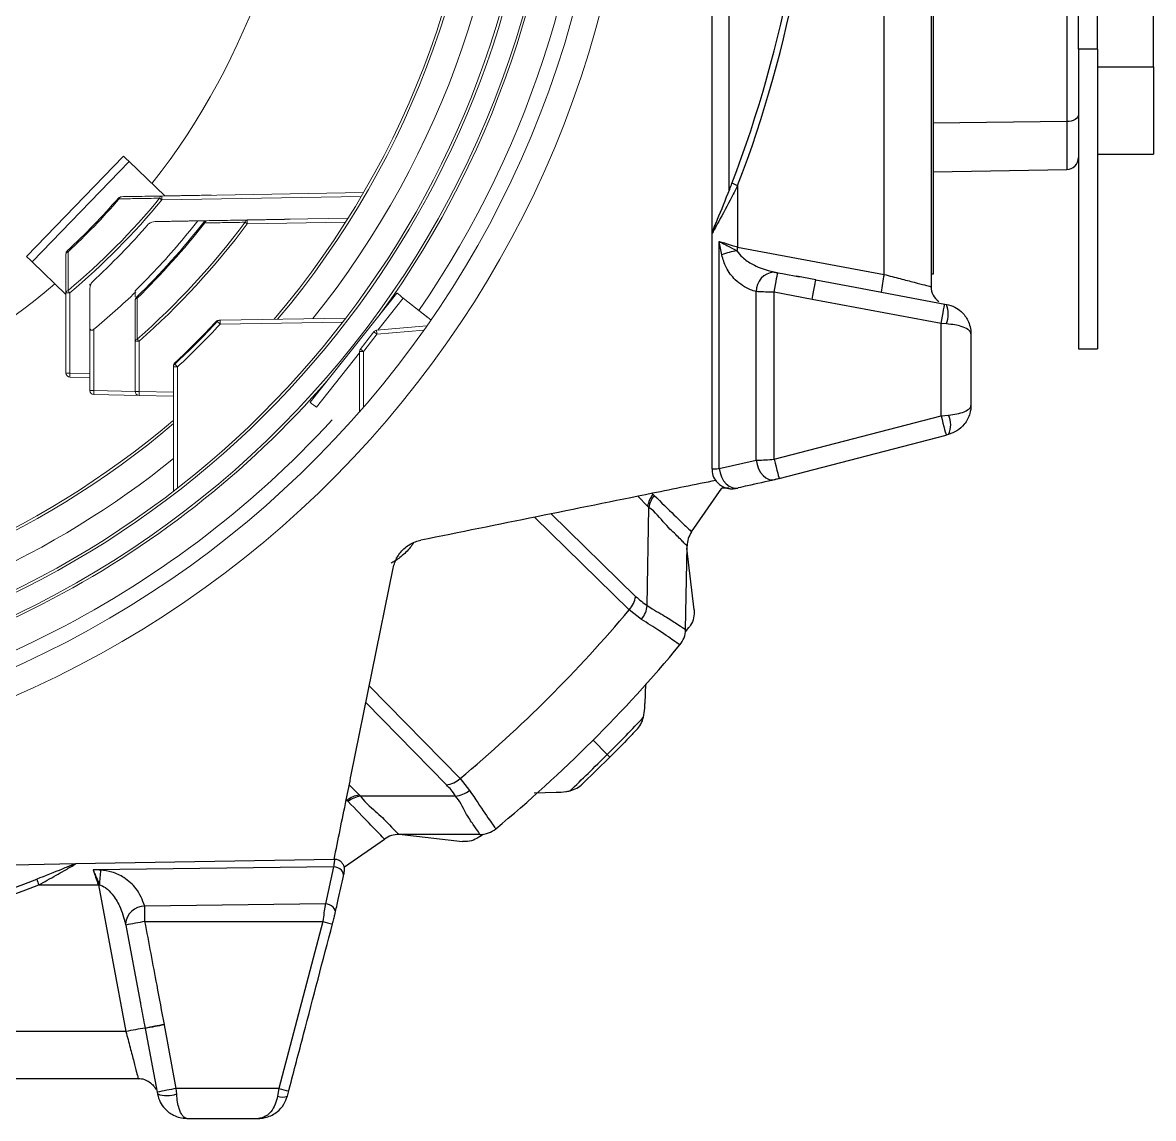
# Model space of a CAD drawing. Extents: x 8 to 113, y 1 to 87.
# Drawn here: x 50.059 to 52.896, y 33.388 to 36.136 of the extents above; entities that cross this region are included whole.
import ezdxf

# ---------------------------------------------------------------- set-up
doc = ezdxf.new("R2010")
doc.units = 0
doc.header["$MEASUREMENT"] = 0
doc.layers.add('OBJECT', color=7, linetype='CONTINUOUS')

msp = doc.modelspace()

# ---------------------------------------------------------------- linework, layer by layer
at = {"layer": 'OBJECT'}
for p, q in [((52.3381, 38.1624), (52.3385, 35.4739)), ((52.2206, 35.5046), (52.2202, 38.1317)), ((52.3431, 38.1307), (52.3435, 35.5057)), ((51.7881, 38.0295), (51.7885, 35.6067)), ((51.8312, 37.9222), (51.8315, 35.7141)), ((52.6788, 36.2373), (52.6788, 35.8879)), ((52.7083, 36.0699), (52.7083, 36.2294)), ((52.7563, 36.0699), (52.7563, 36.2165)), ((52.8963, 36.0256), (52.8963, 36.1932)), ((52.7083, 36.0699), (52.7083, 35.3182)), ((52.7563, 36.0699), (52.7083, 36.0699)), ((52.7563, 36.0699), (52.7563, 35.3182)), ((52.7563, 36.0256), (52.8963, 36.0256)), ((52.8963, 36.0256), (52.8963, 35.8062)), ((52.6788, 35.8879), (52.3435, 35.8844)), ((52.6788, 35.8879), (52.6788, 35.7677)), ((52.7563, 35.8062), (52.8963, 35.8062)), ((52.3435, 35.7619), (52.6788, 35.7677)), ((51.8531, 35.7275), (51.8531, 35.5734)), ((51.7885, 35.6067), (51.7886, 35.0172)), ((51.7958, 35.6266), (51.7936, 35.6217)), ((51.8072, 35.0178), (51.8071, 35.5875)), ((51.8531, 35.5734), (52.2206, 35.5046)), ((51.9538, 35.5089), (51.9657, 35.5067)), ((51.9657, 35.5067), (52.008, 35.4988)), ((52.0496, 35.491), (52.0008, 35.5001)), ((52.3435, 35.5057), (52.3385, 35.5057)), ((51.8997, 35.0386), (51.8996, 35.4617)), ((51.9446, 35.041), (51.9445, 35.4598)), ((52.0404, 35.4418), (51.9445, 35.4598)), ((52.3635, 35.3814), (52.0404, 35.4418)), ((52.3727, 35.4305), (52.3773, 35.4296)), ((52.3636, 35.1503), (52.3635, 35.3814)), ((52.3773, 35.3805), (52.3635, 35.3814)), ((52.4385, 35.3559), (52.4386, 35.1762)), ((52.7083, 35.3182), (52.7563, 35.3182)), ((51.9446, 35.041), (52.3636, 35.1503)), ((52.3636, 35.1503), (52.3825, 35.1519)), ((51.9572, 34.9926), (52.3762, 35.1019)), ((52.3825, 35.1036), (52.3762, 35.1019)), ((51.8072, 35.0178), (51.8997, 35.0386)), ((51.6385, 34.9555), (51.6407, 34.9533)), ((51.7378, 34.8588), (51.8132, 34.9682)), ((51.8311, 34.9682), (51.8132, 34.9682)), ((51.6274, 34.9233), (51.6026, 34.9482)), ((51.6407, 34.9533), (51.6434, 34.9506)), ((51.3849, 34.9041), (51.5973, 34.6971)), ((51.6263, 34.6741), (51.6303, 34.9205)), ((51.5813, 34.6637), (51.3433, 34.8957)), ((51.7225, 34.6139), (51.7262, 34.8237)), ((51.7439, 34.6633), (51.7261, 34.8185)), ((50.8838, 34.2496), (50.9885, 34.7679)), ((51.612, 34.6394), (51.5813, 34.6637)), ((51.7222, 34.608), (51.7309, 34.6188)), ((50.9289, 34.4729), (51.1567, 34.2401)), ((51.6219, 34.4776), (51.6207, 34.4281)), ((51.1224, 34.2241), (50.9204, 34.431)), ((51.4903, 34.3363), (51.5259, 34.3007)), ((51.5327, 34.2939), (51.4636, 34.2266)), ((50.8786, 34.2241), (50.9038, 34.199)), ((51.1567, 34.2401), (51.1806, 34.2105)), ((51.1449, 34.196), (50.9067, 34.196)), ((51.3423, 34.2044), (51.3982, 34.2057)), ((50.8756, 34.1827), (50.8728, 34.1855)), ((50.8667, 34.019), (50.9673, 34.0884)), ((51.2069, 34.1001), (51.0034, 34.1)), ((51.0117, 34.1), (51.1632, 34.0827)), ((51.2078, 34.0956), (51.2137, 34.1004)), ((50.1921, 34.026), (49.0287, 34.0055)), ((50.1827, 34.0232), (50.1726, 34.0189)), ((50.8411, 34.0374), (50.1921, 34.026)), ((50.8394, 34.0189), (50.236, 34.0114)), ((50.8394, 34.0189), (50.8187, 33.9262)), ((50.0997, 33.9735), (50.2493, 33.9734)), ((50.252, 33.9739), (50.2493, 33.9734)), ((50.2493, 33.9734), (50.3182, 33.6058)), ((50.8187, 33.9262), (50.3655, 33.9205)), ((50.3662, 33.8819), (50.8121, 33.8819)), ((50.8121, 33.8819), (50.7022, 33.4629)), ((50.318, 33.8726), (50.3542, 33.6798)), ((50.8367, 33.8756), (50.8367, 33.8756)), ((50.3648, 33.6229), (50.3664, 33.6141)), ((50.4149, 33.6226), (50.4148, 33.6233)), ((50.4448, 33.4629), (50.4149, 33.6226)), ((50.3182, 33.6058), (49.0288, 33.6056)), ((50.3665, 33.6141), (50.3667, 33.6131)), ((49.0288, 33.4877), (50.3489, 33.4879)), ((50.3965, 33.4537), (50.3974, 33.4491)), ((50.4457, 33.4491), (50.4448, 33.4629)), ((50.7022, 33.4629), (50.4448, 33.4629)), ((50.7022, 33.4629), (50.6989, 33.4439)), ((50.7235, 33.4439), (50.7268, 33.4566)), ((50.7268, 33.4566), (50.7281, 33.4615)), ((50.4711, 33.3879), (50.6508, 33.3879))]:
    msp.add_line(p, q, dxfattribs=at)
at = {"layer": 'OBJECT', "linetype": 'Continuous', "lineweight": 15}
for p, q in [((50.0689, 35.5498), (50.3121, 35.8015)), ((50.3264, 35.7876), (50.0833, 35.5359)), ((50.4156, 35.7016), (50.3264, 35.7876)), ((50.4082, 35.7014), (50.9146, 35.7103)), ((50.9087, 35.7002), (50.4082, 35.6914)), ((50.4763, 35.7026), (50.5127, 35.7032)), ((50.4932, 35.639), (50.4979, 35.6391)), ((50.623, 35.6413), (50.8756, 35.6457)), ((50.8693, 35.6356), (50.623, 35.6313)), ((50.1711, 35.5636), (50.1731, 35.5614)), ((50.1679, 35.4542), (50.0833, 35.5359)), ((50.1679, 35.2574), (50.1679, 35.4588)), ((50.1679, 35.4588), (50.1777, 35.4588)), ((50.1777, 35.4588), (50.1777, 35.2574)), ((50.3467, 35.4453), (50.3446, 35.4474)), ((50.7805, 35.184), (50.9984, 35.458)), ((51.0141, 35.4455), (50.95, 35.3649)), ((51.0834, 35.3904), (51.0141, 35.4455)), ((51.0767, 35.3957), (51.0141, 35.4455)), ((50.1679, 35.3679), (50.1679, 35.3846)), ((50.5519, 35.3898), (50.5546, 35.3898)), ((50.5547, 35.3898), (50.8704, 35.3953)), ((50.8627, 35.3853), (50.5548, 35.3799)), ((50.1679, 35.3679), (50.1679, 35.3479)), ((50.2279, 35.2132), (50.2279, 35.3719)), ((50.2377, 35.3672), (50.2377, 35.2132)), ((50.9473, 35.3647), (51.0732, 35.3757)), ((51.0659, 35.3651), (50.948, 35.3548)), ((50.3416, 35.2112), (50.3416, 35.3371)), ((50.3514, 35.3371), (50.3416, 35.3371)), ((50.3514, 35.3371), (50.3514, 35.2112)), ((50.9046, 35.3079), (50.7962, 35.1716)), ((50.9046, 35.1606), (50.9046, 35.3112)), ((50.9144, 35.3113), (50.9067, 35.3174)), ((50.9144, 35.3113), (50.9144, 35.1718)), ((50.4379, 35.2728), (50.4379, 35.2754)), ((50.4379, 34.9611), (50.4379, 35.2727)), ((50.4478, 35.2728), (50.4478, 34.9687)), ((50.1777, 35.2574), (50.1679, 35.2574)), ((50.1777, 35.2574), (50.2279, 35.2565)), ((50.2279, 35.2465), (50.1777, 35.2474)), ((50.2377, 35.2132), (50.2279, 35.2132)), ((50.2377, 35.2132), (50.3416, 35.2114)), ((50.3416, 35.2112), (50.3514, 35.2112)), ((50.3514, 35.2112), (50.4379, 35.2097)), ((50.3514, 35.2012), (50.2377, 35.2032)), ((50.4379, 35.1997), (50.3514, 35.2012))]:
    msp.add_line(p, q, dxfattribs=at)
at = {"layer": 'OBJECT', "flags": 128}
for points in [[(52.7083, 35.9059), (52.7078, 35.9024), (52.7061, 35.8991), (52.7034, 35.896), (52.6997, 35.8933), (52.6953, 35.8911), (52.6902, 35.8894), (52.6846, 35.8883), (52.6788, 35.8879)], [(51.9445, 35.4598), (51.9463, 35.4693), (51.9481, 35.4785), (51.9496, 35.487), (51.951, 35.4944), (51.9522, 35.5005), (51.953, 35.5051), (51.9536, 35.5079), (51.9538, 35.5089)], [(52.0404, 35.4418), (52.0422, 35.4515), (52.0439, 35.4608), (52.0455, 35.4693), (52.0469, 35.4768), (52.0481, 35.4829), (52.0489, 35.4874), (52.0494, 35.4901), (52.0496, 35.491)], [(52.0496, 35.491), (52.1479, 35.4726), (52.3727, 35.4305)], [(52.3635, 35.3814), (52.3653, 35.3909), (52.3671, 35.4002), (52.3687, 35.4087), (52.37, 35.4161), (52.3712, 35.4222), (52.372, 35.4268), (52.3726, 35.4296), (52.3727, 35.4305)], [(52.3636, 35.1503), (52.366, 35.1408), (52.3684, 35.1317), (52.3706, 35.1233), (52.3725, 35.116), (52.3741, 35.11), (52.3753, 35.1055), (52.376, 35.1028), (52.3762, 35.1019)], [(51.9446, 35.041), (51.9471, 35.0313), (51.9495, 35.0221), (51.9517, 35.0136), (51.9537, 35.0062), (51.9552, 35.0002), (51.9564, 34.9959), (51.957, 34.9933), (51.9572, 34.9926)], [(51.8072, 35.0178), (51.8092, 35.007), (51.8129, 34.9967), (51.818, 34.9874), (51.8244, 34.9796), (51.8316, 34.9736), (51.8393, 34.9699), (51.8472, 34.9684), (51.8549, 34.9694)], [(51.8997, 35.0386), (51.9018, 35.0277), (51.9055, 35.0174), (51.9107, 35.0082), (51.9171, 35.0004), (51.9243, 34.9944), (51.9321, 34.9907), (51.94, 34.9892), (51.9477, 34.9902)], [(50.8641, 33.9951), (50.8646, 33.999), (50.8638, 34.0029), (50.8619, 34.0068), (50.8589, 34.0105), (50.8549, 34.0136), (50.8502, 34.0162), (50.8449, 34.018), (50.8394, 34.0189)], [(50.8433, 33.9022), (50.8438, 33.906), (50.843, 33.91), (50.8411, 33.9139), (50.8381, 33.9176), (50.8341, 33.9208), (50.8294, 33.9233), (50.8242, 33.9252), (50.8187, 33.9262)], [(50.3666, 33.6134), (50.385, 33.5151), (50.3965, 33.4537)]]:
    msp.add_lwpolyline(points, dxfattribs=at)
at = {"layer": 'OBJECT', "linetype": 'Continuous', "lineweight": 15, "flags": 128}
for points in [[(50.3121, 35.8015), (50.3123, 35.8013), (50.3132, 35.8005), (50.3145, 35.7992), (50.3163, 35.7975), (50.3185, 35.7954), (50.3209, 35.793), (50.3236, 35.7904), (50.3264, 35.7876)], [(50.2995, 35.6962), (50.2996, 35.6961), (50.3004, 35.6954), (50.3017, 35.6943)], [(50.5327, 35.7036), (50.5323, 35.7036), (50.5312, 35.7036), (50.5293, 35.7035), (50.5268, 35.7035), (50.5238, 35.7034), (50.5203, 35.7034), (50.5166, 35.7033), (50.5127, 35.7032)], [(50.5137, 35.6357), (50.5138, 35.6355), (50.5146, 35.6349), (50.516, 35.6339)], [(50.0833, 35.5359), (50.0805, 35.5386), (50.0778, 35.5412), (50.0753, 35.5436), (50.0731, 35.5457), (50.0714, 35.5474), (50.07, 35.5487), (50.0692, 35.5495), (50.0689, 35.5498)], [(50.9984, 35.458), (50.9987, 35.4577), (50.9996, 35.457), (51.0011, 35.4559), (51.003, 35.4543), (51.0054, 35.4524), (51.0081, 35.4503), (51.011, 35.4479), (51.0141, 35.4455)], [(50.5519, 35.3894), (50.5519, 35.3896), (50.5519, 35.3898)], [(50.4379, 35.2754), (50.4381, 35.2755), (50.4383, 35.2755)], [(50.7962, 35.1716), (50.7931, 35.174), (50.7902, 35.1764), (50.7875, 35.1785), (50.7851, 35.1804), (50.7832, 35.1819), (50.7817, 35.1831), (50.7808, 35.1838), (50.7805, 35.184)]]:
    msp.add_lwpolyline(points, dxfattribs=at)
at = {"layer": 'OBJECT', "linetype": 'Continuous', "lineweight": 15}
for centre, radius, start, end in [((49.0079, 36.8177), 2.5846, 270.4447, 90), ((49.0095, 36.819), 2.5186, 270.4369, 90.0363), ((49.0079, 36.8177), 2.4, 275.5505, 84.4497), ((49.0079, 36.8177), 2.3435, 287.4679, 72.5238), ((49.0079, 36.8177), 2.3501, 287.447, 72.553), ((49.0079, 36.8177), 2.205, 319.7258, 40.3078), ((49.0079, 36.8177), 2.2116, 319.8728, 40.1272), ((49.0079, 36.8177), 2.2792, 321.3415, 38.6585), ((49.0079, 36.8177), 2.4066, 324.0283, 35.9717), ((49.0079, 36.8177), 2.481, 325.5448, 34.4552), ((49.0079, 36.8177), 1.752, 321.7327, 38.2673), ((49.0079, 36.8177), 1.7105, 312.8462, 319.0325), ((49.0079, 36.8177), 1.7134, 312.8462, 319.0325), ((49.039, 36.8179), 1.7661, 309.9595, 320.5567), ((50.307, 35.6897), 0.01, 91, 139.0325), ((50.3081, 35.6933), 0.00645, 100.8205, 171.3345), ((50.4094, 35.6949), 0.00663, 100.639, 171.7946), ((50.8405, 36.2174), 0.6808, 230.0008, 230.5845), ((50.5517, 35.6964), 0.1436, 178.0048, 181.9952), ((49.0388, 36.8179), 1.7732, 309.9627, 320.5591), ((49.0079, 36.8177), 1.9143, 314.2895, 321.8685), ((49.0425, 36.818), 1.9695, 311.4738, 323.0993), ((49.0079, 36.8177), 1.9006, 316.5913, 321.6748), ((50.5215, 35.6295), 0.01, 91, 141.8685), ((50.5226, 35.6329), 0.00668, 100.5984, 171.9481), ((50.6242, 35.6346), 0.00683, 100.4893, 172.4231), ((51.0362, 36.1824), 0.6888, 232.5608, 233.1373), ((50.7661, 35.6363), 0.1432, 177.9998, 182.0002), ((49.0079, 36.8177), 1.81, 312.6152, 319.0514), ((49.0079, 36.8177), 1.9172, 314.2895, 321.8685), ((49.0425, 36.8178), 1.9763, 311.4758, 323.102), ((50.1779, 35.5562), 0.01, 132.8462, 180), ((50.1742, 35.5551), 0.00637, 99.8256, 170.1023), ((49.0079, 36.8177), 1.752, 274.0914, 310.2673), ((50.1744, 35.4577), 0.00655, 99.4064, 170.2988), ((50.6082, 35.8199), 0.5619, 219.285, 219.9946), ((50.3516, 35.4402), 0.01, 134.2895, 180), ((50.3477, 35.4391), 0.00625, 100.0415, 169.9502), ((49.0077, 36.8179), 2.1023, 312.9862, 317.0936), ((49.0078, 36.8178), 2.1001, 313.0367, 317.0415), ((49.0076, 36.818), 2.1123, 312.9861, 317.0936), ((50.5521, 35.3798), 0.01, 91, 137.0416), ((49.8919, 34.6816), 0.9608, 47.0799, 47.1992), ((50.5549, 35.3798), 0.01, 91, 137.0939), ((47.8985, 32.5259), 3.8989, 47.0558, 47.2002), ((50.757, 35.3859), 0.2023, 178.8969, 181.6937), ((49.0079, 36.8177), 2.42, 321.6873, 322.9838), ((49.0078, 36.8178), 2.43, 321.6873, 322.9838), ((50.9482, 35.3547), 0.01, 95, 142.9838), ((48.2419, 31.7705), 4.4912, 52.9479, 53.0732), ((51.1414, 35.3742), 0.1944, 182.81, 185.7229), ((50.3479, 35.336), 0.00643, 99.7062, 170.1623), ((50.7812, 35.7175), 0.574, 220.8147, 221.509), ((50.9146, 35.3112), 0.01, 141.6873, 180), ((50.912, 35.0846), 0.2267, 89.3837, 91.8772), ((50.4479, 35.2754), 0.01, 133.0365, 180), ((50.4479, 35.2727), 0.01, 132.9859, 180), ((50.4453, 35.0732), 0.1997, 89.2973, 92.132), ((51.1499, 35.9407), 0.9672, 222.8694, 222.9878), ((53.1804, 37.8232), 3.7379, 222.8735, 223.0241), ((49.0079, 36.8177), 2.4066, 275.5458, 318.9717), ((50.1779, 35.2574), 0.01, 180, 269), ((50.321, 35.2524), 0.1434, 178.0023, 181.9977), ((50.2379, 35.2132), 0.01, 180, 269), ((50.381, 35.2082), 0.1434, 178.0022, 181.9978), ((50.3516, 35.2112), 0.01, 180, 269), ((50.4946, 35.2062), 0.1432, 177.9998, 182.0002), ((49.0079, 36.8177), 2.205, 275.7651, 310.3698), ((49.0079, 36.8177), 2.2116, 275.7613, 310.2855), ((49.0079, 36.8177), 2.481, 275.5094, 317.4552), ((49.0079, 36.8177), 2.2792, 279.7157, 308.8589)]:
    msp.add_arc(centre, radius, start, end, dxfattribs=at)
at = {"layer": 'OBJECT'}
for centre, radius, start, end in [((49.0086, 36.8177), 3.0463, 339.0309, 20.9861), ((49.0083, 36.8177), 3.0313, 339.0309, 20.9861), ((52.6783, 35.7977), 0.03, 271, 0), ((51.6289, 35.1532), 0.6166, 68.6748, 70.0915), ((51.8865, 35.359), 0.2081, 99.7059, 110.6046), ((54.3443, 35.1062), 2.5346, 169.3773, 169.5909), ((51.9484, 35.4622), 0.0487, 94.8619, 180.6183), ((52.8509, 35.3751), 0.6434, 168.3938, 172.3896), ((52.3835, 35.4739), 0.045, 180.0081, 235.4793), ((52.3082, 35.4051), 0.0734, 340.4493, 19.5678), ((52.3312, 35.1277), 0.0567, 334.7689, 25.2478), ((51.6934, 34.9119), 0.067, 141.8929, 170.2019), ((51.6966, 34.9095), 0.0672, 142.2975, 170.593), ((51.7882, 34.8226), 0.062, 144.3266, 179), ((51.5306, 34.7085), 0.0677, 318.598, 350.3308), ((51.5587, 34.6817), 0.0681, 321.5626, 353.6082), ((49.0083, 36.8182), 3.3559, 309.8053, 320.0591), ((51.6606, 34.615), 0.062, 320.2829, 359), ((49.0083, 36.8182), 3.51, 309.6151, 320.2829), ((51.1122, 34.2908), 0.0675, 278.7041, 311.3384), ((50.914, 34.1329), 0.0668, 98.8221, 128.1267), ((50.9165, 34.1297), 0.067, 98.4319, 127.7197), ((51.1383, 34.2636), 0.0679, 275.6059, 308.5295), ((51.2069, 34.1621), 0.062, 270.019, 309.6151), ((51.0034, 34.038), 0.062, 90.019, 125.6636), ((50.7948, 33.9525), 0.5432, 173.8545, 177.7396), ((49.0083, 36.8177), 3.0313, 270.3865, 290.9984), ((49.0081, 36.8174), 3.0462, 270.3896, 290.9984), ((50.256, 34.0376), 0.169, 197.1497, 202.2894), ((50.3658, 33.8719), 0.0486, 90.278, 175.2776), ((51.118, 29.8253), 4.1256, 100.4998, 101.1818), ((51.1757, 35.2424), 1.4083, 255.036, 256.0703), ((51.0902, 29.9481), 3.7368, 100.4142, 101.1677), ((51.0917, 29.9402), 3.7441, 100.415, 101.167), ((50.4883, 32.7637), 0.8591, 98.1549, 101.4223), ((51.1324, 29.7242), 3.8014, 100.4211, 101.1618), ((51.0712, 34.8457), 1.4311, 255.0565, 256.0743), ((50.4215, 33.5179), 0.0729, 250.6657, 289.351), ((50.7112, 33.4696), 0.0285, 244.4405, 295.5759)]:
    msp.add_arc(centre, radius, start, end, dxfattribs=at)
at = {"layer": 'OBJECT', "linetype": 'Continuous', "lineweight": 15}
msp.add_ellipse((49.0407, 36.8177), major_axis=(1.8808, 0), ratio=0.999848, start_param=5.402244, end_param=5.477346, dxfattribs=at)
at = {"layer": 'OBJECT'}
for points, knots in [([(52.7083, 35.9059), (52.7083, 35.8902), (52.7083, 35.8584), (52.7083, 35.8243), (52.7083, 35.8018), (52.7083, 35.7991), (52.7083, 35.7977)], [0, 0, 0, 0, 0.24661, 0.499999, 0.753389, 1, 1, 1, 1]), ([(51.8531, 35.7275), (51.8483, 35.7181), (51.8326, 35.6871), (51.8118, 35.6482), (51.7964, 35.6207), (51.7911, 35.6111), (51.789, 35.6075), (51.7883, 35.6062), (51.7885, 35.6067), (51.7885, 35.6067)], [0, 0, 0, 0, 0.194115, 0.63672, 0.804029, 0.872971, 0.946452, 0.999564, 1, 1, 1, 1]), ([(51.7988, 35.6338), (51.8001, 35.6369), (51.8107, 35.6618), (51.8253, 35.6977), (51.837, 35.7281), (51.8388, 35.7329)], [0, 0, 0, 0, 0.107889, 0.858659, 1, 1, 1, 1]), ([(51.7988, 35.6338), (51.7978, 35.6313), (51.795, 35.6248), (51.792, 35.6178), (51.79, 35.6132), (51.7898, 35.6128), (51.7897, 35.6126)], [0, 0, 0, 0, 0.225866, 0.612129, 0.842134, 1, 1, 1, 1]), ([(51.7897, 35.6126), (51.7898, 35.6128), (51.79, 35.6131), (51.7918, 35.6174), (51.7947, 35.6242), (51.7973, 35.6303), (51.7988, 35.6338)], [0, 0, 0, 0, 0.17446, 0.42497, 0.672952, 1, 1, 1, 1]), ([(51.8132, 35.5538), (51.8122, 35.5594), (51.8101, 35.5704), (51.8082, 35.5817), (51.8071, 35.5874), (51.8071, 35.5875)], [0, 0, 0, 0, 0.494396, 0.988889, 1, 1, 1, 1]), ([(51.8071, 35.5875), (51.8072, 35.5875), (51.8089, 35.5865), (51.8123, 35.5846), (51.8194, 35.5808), (51.8322, 35.5744), (51.8439, 35.5681), (51.8514, 35.5641)], [0, 0, 0, 0, 0.006415, 0.140631, 0.27366, 0.531872, 1, 1, 1, 1]), ([(51.8071, 35.5875), (51.8112, 35.5863), (51.8209, 35.5835), (51.8372, 35.5785), (51.8487, 35.5749), (51.8531, 35.5734)], [0, 0, 0, 0, 0.3160362, 0.7337418, 1, 1, 1, 1]), ([(51.8996, 35.4617), (51.8948, 35.4631), (51.8763, 35.4684), (51.8492, 35.4867), (51.8239, 35.5182), (51.8165, 35.543), (51.8132, 35.5538)], [0, 0, 0, 0, 0.130726, 0.501365, 0.781615, 1, 1, 1, 1]), ([(51.8514, 35.5641), (51.8558, 35.5584), (51.8666, 35.5442), (51.8939, 35.5274), (51.921, 35.5162), (51.9394, 35.5119), (51.9442, 35.5108)], [0, 0, 0, 0, 0.188494, 0.466269, 0.859883, 1, 1, 1, 1]), ([(51.9442, 35.5108), (51.9446, 35.5107), (51.9462, 35.5104), (51.9494, 35.5098), (51.9522, 35.5092), (51.9538, 35.5089)], [0, 0, 0, 0, 0.109959, 0.534054, 1, 1, 1, 1]), ([(52.2206, 35.5046), (52.2342, 35.5011), (52.2615, 35.494), (52.2974, 35.4847), (52.3241, 35.4778), (52.3369, 35.4744), (52.3381, 35.4741), (52.3385, 35.4739)], [0, 0, 0, 0, 0.223396, 0.446163, 0.665942, 0.881023, 1, 1, 1, 1]), ([(51.9445, 35.4598), (51.9373, 35.4601), (51.9228, 35.4606), (51.908, 35.4613), (51.9012, 35.4616), (51.8996, 35.4617)], [0, 0, 0, 0, 0.436277, 0.87328, 1, 1, 1, 1]), ([(52.3773, 35.4296), (52.3844, 35.4277), (52.3978, 35.424), (52.4169, 35.4103), (52.4301, 35.3929), (52.4371, 35.3734), (52.4385, 35.3619), (52.4385, 35.356), (52.4385, 35.3559)], [0, 0, 0, 0, 0.2039597, 0.3909813, 0.6614024, 0.8250553, 0.9967174, 1, 1, 1, 1]), ([(52.4385, 35.3559), (52.4385, 35.3559), (52.4385, 35.3579), (52.4371, 35.3617), (52.4301, 35.3682), (52.4169, 35.374), (52.3978, 35.3786), (52.3844, 35.3798), (52.3773, 35.3805)], [0, 0, 0, 0, 0.00329, 0.174954, 0.338596, 0.609019, 0.796044, 1, 1, 1, 1]), ([(52.3825, 35.1519), (52.3896, 35.1528), (52.4047, 35.1546), (52.4244, 35.1606), (52.4362, 35.1682), (52.4386, 35.1739), (52.4386, 35.1762), (52.4386, 35.1762)], [0, 0, 0, 0, 0.223436, 0.473075, 0.787203, 0.996535, 1, 1, 1, 1]), ([(52.4386, 35.1762), (52.4386, 35.1761), (52.4386, 35.1693), (52.4362, 35.1523), (52.4244, 35.1295), (52.4047, 35.1115), (52.3896, 35.1061), (52.3825, 35.1036)], [0, 0, 0, 0, 0.003461, 0.212793, 0.526924, 0.776562, 1, 1, 1, 1]), ([(51.8997, 35.0386), (51.9011, 35.0386), (51.9079, 35.039), (51.9227, 35.0397), (51.9373, 35.0406), (51.9446, 35.041)], [0, 0, 0, 0, 0.117928, 0.560991, 1, 1, 1, 1]), ([(51.7894, 35.0172), (51.7892, 35.0172), (51.7884, 35.0171), (51.794, 35.0172), (51.8028, 35.0176), (51.8072, 35.0178)], [0, 0, 0, 0, 0.1580801, 0.5804426, 1, 1, 1, 1]), ([(51.7894, 35.0172), (51.7892, 35.0146), (51.7886, 35.0059), (51.7942, 34.9925), (51.8039, 34.9802), (51.8149, 34.9726), (51.8252, 34.9686), (51.8342, 34.9671), (51.8413, 34.9671), (51.8463, 34.9677), (51.8498, 34.9683), (51.8521, 34.9687), (51.8534, 34.969)], [0, 0, 0, 0, 0.082825, 0.271794, 0.436417, 0.571661, 0.686277, 0.781816, 0.857214, 0.90914, 0.94677, 1, 1, 1, 1]), ([(51.7987, 34.988), (51.7458, 34.9773), (51.4991, 34.9271), (51.2524, 34.8773), (51.0586, 34.8381)], [0, 0, 0, 0, 0.214544, 1, 1, 1, 1]), ([(51.9477, 34.9902), (51.9244, 34.9849), (51.8935, 34.9779), (51.8625, 34.9711), (51.8549, 34.9694)], [0, 0, 0, 0, 0.752707, 1, 1, 1, 1]), ([(51.9572, 34.9926), (51.9557, 34.9922), (51.9526, 34.9914), (51.9494, 34.9906), (51.948, 34.9903), (51.9477, 34.9902)], [0, 0, 0, 0, 0.44107, 0.883148, 1, 1, 1, 1]), ([(51.6434, 34.9506), (51.6613, 34.9332), (51.6976, 34.8979), (51.7309, 34.8656), (51.7355, 34.8611), (51.7378, 34.8588)], [0, 0, 0, 0, 0.319145, 0.647515, 1, 1, 1, 1]), ([(51.6303, 34.9205), (51.6303, 34.9205), (51.6293, 34.9217), (51.6284, 34.9225), (51.6274, 34.9233)], [0, 0, 0, 0, 0.00031, 1, 1, 1, 1]), ([(51.7262, 34.8237), (51.7262, 34.8237), (51.7262, 34.8237), (51.7219, 34.8278), (51.7033, 34.8475), (51.6723, 34.8755), (51.6466, 34.9096), (51.6303, 34.9205), (51.6303, 34.9205)], [0, 0, 0, 0, 0.000004, 0.254681, 0.509356, 0.754674, 0.999996, 1, 1, 1, 1]), ([(51.04, 34.8313), (51.0374, 34.8273), (51.0292, 34.8147), (51.0097, 34.7973), (50.9925, 34.7842), (50.9842, 34.7809), (50.9835, 34.7806)], [0, 0, 0, 0, 0.187537, 0.596954, 0.966612, 1, 1, 1, 1]), ([(50.9885, 34.7679), (50.9915, 34.7776), (50.9974, 34.797), (51.0179, 34.8202), (51.0396, 34.8333), (51.054, 34.8369), (51.0586, 34.8381)], [0, 0, 0, 0, 0.287729, 0.575484, 0.862662, 1, 1, 1, 1]), ([(51.5973, 34.6971), (51.6068, 34.689), (51.6163, 34.6808), (51.6263, 34.6741), (51.6263, 34.6741)], [0, 0, 0, 0, 0.999971, 1, 1, 1, 1]), ([(51.6263, 34.6741), (51.6263, 34.6741), (51.6433, 34.6628), (51.6719, 34.6475), (51.7112, 34.6212), (51.7225, 34.6139), (51.7225, 34.6139), (51.7225, 34.6139)], [0, 0, 0, 0, 0.000004, 0.259099, 0.518181, 0.999995, 1, 1, 1, 1]), ([(51.7439, 34.6633), (51.744, 34.6565), (51.7442, 34.643), (51.7378, 34.628), (51.7323, 34.6207), (51.7309, 34.6188)], [0, 0, 0, 0, 0.425025, 0.850048, 1, 1, 1, 1]), ([(51.7082, 34.5753), (51.7057, 34.5771), (51.7005, 34.5807), (51.6648, 34.6057), (51.6273, 34.6296), (51.612, 34.6394)], [0, 0, 0, 0, 0.365476, 0.741466, 1, 1, 1, 1]), ([(51.6172, 34.3943), (51.6184, 34.4017), (51.6201, 34.4126), (51.6206, 34.4244), (51.6207, 34.4281)], [0, 0, 0, 0, 0.681912, 1, 1, 1, 1]), ([(51.5259, 34.3007), (51.5418, 34.3165), (51.5726, 34.3473), (51.6026, 34.379), (51.6172, 34.3943)], [0, 0, 0, 0, 0.515589, 1, 1, 1, 1]), ([(51.5999, 34.3629), (51.5999, 34.3629), (51.6038, 34.367), (51.6114, 34.3765), (51.6152, 34.3881), (51.6172, 34.3943)], [0, 0, 0, 0, 0.0055, 0.474179, 1, 1, 1, 1]), ([(51.5999, 34.3629), (51.5937, 34.3563), (51.5715, 34.3331), (51.5489, 34.3103), (51.5327, 34.2939)], [0, 0, 0, 0, 0.2808138, 1, 1, 1, 1]), ([(51.4322, 34.2093), (51.4475, 34.2239), (51.4792, 34.2539), (51.51, 34.2848), (51.5259, 34.3007)], [0, 0, 0, 0, 0.4842849, 1, 1, 1, 1]), ([(51.5327, 34.2939), (51.5327, 34.2939), (51.5327, 34.2939), (51.5321, 34.2944), (51.5282, 34.2983), (51.5259, 34.3007)], [0, 0, 0, 0, 0.004832, 0.40487, 1, 1, 1, 1]), ([(50.8408, 34.0374), (50.8508, 34.0871), (50.8652, 34.1579), (50.8795, 34.2286), (50.8838, 34.2496)], [0, 0, 0, 0, 0.703343, 1, 1, 1, 1]), ([(51.1449, 34.196), (51.1449, 34.196), (51.1388, 34.2084), (51.1306, 34.2162), (51.1224, 34.2241)], [0, 0, 0, 0, 0.000032, 1, 1, 1, 1]), ([(51.4322, 34.2093), (51.4383, 34.2113), (51.45, 34.2151), (51.4594, 34.2227), (51.4636, 34.2266), (51.4636, 34.2266)], [0, 0, 0, 0, 0.521478, 0.994508, 1, 1, 1, 1]), ([(50.9038, 34.199), (50.9048, 34.1978), (50.9058, 34.1967), (50.9067, 34.196), (50.9067, 34.196)], [0, 0, 0, 0, 0.999732, 1, 1, 1, 1]), ([(50.9067, 34.196), (50.9067, 34.196), (50.9221, 34.1755), (50.951, 34.1545), (50.9811, 34.1216), (50.9993, 34.1042), (51.0034, 34.1), (51.0034, 34.1), (51.0034, 34.1)], [0, 0, 0, 0, 0.000005, 0.252518, 0.505035, 0.752516, 0.999996, 1, 1, 1, 1]), ([(51.2069, 34.1001), (51.2069, 34.1001), (51.2069, 34.1001), (51.2039, 34.1041), (51.1917, 34.1234), (51.1708, 34.1508), (51.1561, 34.1849), (51.1449, 34.196), (51.1449, 34.196)], [0, 0, 0, 0, 0.000005, 0.255816, 0.511629, 0.755817, 0.999996, 1, 1, 1, 1]), ([(51.1806, 34.2105), (51.1944, 34.1896), (51.2225, 34.1473), (51.2431, 34.1189), (51.2454, 34.1157), (51.2464, 34.1143)], [0, 0, 0, 0, 0.364403, 0.739434, 1, 1, 1, 1]), ([(51.3982, 34.2057), (51.4063, 34.2062), (51.4182, 34.2068), (51.4288, 34.2087), (51.4322, 34.2093)], [0, 0, 0, 0, 0.67796, 1, 1, 1, 1]), ([(50.9673, 34.0884), (50.9654, 34.0903), (50.9615, 34.0943), (50.9313, 34.1253), (50.8946, 34.1631), (50.8756, 34.1827)], [0, 0, 0, 0, 0.319252, 0.647793, 1, 1, 1, 1]), ([(51.2078, 34.0956), (51.2021, 34.0919), (51.1908, 34.0845), (51.1747, 34.0818), (51.1656, 34.0825), (51.1632, 34.0827)], [0, 0, 0, 0, 0.425023, 0.850044, 1, 1, 1, 1]), ([(50.1726, 34.0189), (50.1722, 34.0188), (50.1681, 34.0171), (50.1422, 34.0064), (50.116, 33.9961), (50.0945, 33.9877)], [0, 0, 0, 0, 0.018545, 0.196205, 1, 1, 1, 1]), ([(50.0997, 33.9735), (50.1068, 33.9774), (50.1287, 33.9895), (50.1556, 34.0048), (50.1776, 34.0174), (50.187, 34.023), (50.1912, 34.0254), (50.1924, 34.0261), (50.1921, 34.026), (50.1921, 34.0259)], [0, 0, 0, 0, 0.193891, 0.591364, 0.728195, 0.876192, 0.933554, 0.994501, 1, 1, 1, 1]), ([(50.1866, 34.0248), (50.1864, 34.0247), (50.1861, 34.0246), (50.1831, 34.0233), (50.1787, 34.0215), (50.1747, 34.0198), (50.1726, 34.0189)], [0, 0, 0, 0, 0.202352, 0.416225, 0.692067, 1, 1, 1, 1]), ([(50.8411, 34.0366), (50.8412, 34.0368), (50.8416, 34.0375), (50.8411, 34.0319), (50.84, 34.0233), (50.8394, 34.0189)], [0, 0, 0, 0, 0.161915, 0.581878, 1, 1, 1, 1]), ([(50.8643, 33.9959), (50.8643, 33.9961), (50.8654, 34.0006), (50.8661, 34.0045), (50.8667, 34.0088), (50.8669, 34.0121), (50.8666, 34.0167), (50.8649, 34.0228), (50.8607, 34.0294), (50.8538, 34.0348), (50.8468, 34.0375), (50.8424, 34.0371), (50.8411, 34.037)], [0, 0, 0, 0, 0.011285, 0.25169, 0.337893, 0.398619, 0.465152, 0.558532, 0.678794, 0.807206, 0.94145, 1, 1, 1, 1]), ([(50.2547, 34.0107), (50.2516, 34.0108), (50.2455, 34.0111), (50.2393, 34.0113), (50.2361, 34.0114), (50.236, 34.0114)], [0, 0, 0, 0, 0.489405, 0.9788357, 1, 1, 1, 1]), ([(50.236, 34.0114), (50.2371, 34.008), (50.2398, 34.0001), (50.2445, 33.9866), (50.2479, 33.9771), (50.2493, 33.9734)], [0, 0, 0, 0, 0.313989, 0.73258, 1, 1, 1, 1]), ([(50.236, 34.0114), (50.236, 34.0113), (50.2361, 34.0111), (50.2366, 34.01), (50.2376, 34.0078), (50.2388, 34.0049), (50.2409, 33.9998), (50.245, 33.9899), (50.2493, 33.9801), (50.252, 33.9739)], [0, 0, 0, 0, 0.007845, 0.024392, 0.112079, 0.215608, 0.284229, 0.548634, 1, 1, 1, 1]), ([(50.3655, 33.9205), (50.3598, 33.9357), (50.3496, 33.9623), (50.3177, 33.9906), (50.286, 34.0067), (50.2644, 34.0094), (50.2547, 34.0107)], [0, 0, 0, 0, 0.364935, 0.639899, 0.837434, 1, 1, 1, 1]), ([(50.8433, 33.9022), (50.8459, 33.9138), (50.853, 33.9448), (50.8598, 33.9758), (50.8641, 33.9951)], [0, 0, 0, 0, 0.3768752, 1, 1, 1, 1]), ([(50.252, 33.9739), (50.2572, 33.9719), (50.2625, 33.9698), (50.2734, 33.962), (50.2873, 33.9476), (50.3057, 33.9172), (50.3131, 33.8911), (50.3173, 33.8759)], [0, 0, 0, 0, 0.126767, 0.131059, 0.316009, 0.601709, 1, 1, 1, 1]), ([(50.3662, 33.8819), (50.3661, 33.8881), (50.3659, 33.9006), (50.3657, 33.9134), (50.3656, 33.9192), (50.3655, 33.9205)], [0, 0, 0, 0, 0.436814, 0.874581, 1, 1, 1, 1]), ([(50.8187, 33.9262), (50.8185, 33.9248), (50.8175, 33.9181), (50.8154, 33.9035), (50.8132, 33.8891), (50.8121, 33.8819)], [0, 0, 0, 0, 0.118786, 0.560682, 1, 1, 1, 1]), ([(50.4148, 33.6233), (50.4086, 33.6561), (50.3925, 33.7423), (50.3763, 33.8284), (50.3662, 33.8819)], [0, 0, 0, 0, 0.380124, 1, 1, 1, 1]), ([(50.8367, 33.8756), (50.8378, 33.8799), (50.84, 33.8885), (50.8422, 33.8973), (50.8431, 33.9013), (50.8433, 33.9022)], [0, 0, 0, 0, 0.440607, 0.881892, 1, 1, 1, 1]), ([(50.3173, 33.8759), (50.3174, 33.8758), (50.3175, 33.8753), (50.3177, 33.8742), (50.3179, 33.8731), (50.318, 33.8726)], [0, 0, 0, 0, 0.109396, 0.534567, 1, 1, 1, 1]), ([(50.7281, 33.4615), (50.7401, 33.5073), (50.7763, 33.6454), (50.8125, 33.7834), (50.8367, 33.8756)], [0, 0, 0, 0, 0.332054, 1, 1, 1, 1]), ([(50.3542, 33.6798), (50.3544, 33.6786), (50.358, 33.6596), (50.3615, 33.6406), (50.3648, 33.6229)], [0, 0, 0, 0, 0.0657404, 1, 1, 1, 1]), ([(50.3182, 33.6058), (50.3218, 33.5922), (50.329, 33.565), (50.3385, 33.5291), (50.3454, 33.5025), (50.3486, 33.4895), (50.3488, 33.4883), (50.3489, 33.4879)], [0, 0, 0, 0, 0.223346, 0.445825, 0.664775, 0.878928, 1, 1, 1, 1]), ([(50.3497, 33.4873), (50.3509, 33.4875), (50.3573, 33.4883), (50.3679, 33.4846), (50.3794, 33.4782), (50.3872, 33.4704), (50.3916, 33.4644), (50.3932, 33.4609), (50.3935, 33.4602)], [0, 0, 0, 0, 0.067634, 0.354251, 0.591267, 0.791568, 0.957538, 1, 1, 1, 1]), ([(50.3974, 33.4491), (50.3993, 33.442), (50.4031, 33.4285), (50.4168, 33.4094), (50.4343, 33.3963), (50.4537, 33.3893), (50.4651, 33.3879), (50.471, 33.3879), (50.4711, 33.3879)], [0, 0, 0, 0, 0.2047043, 0.3927974, 0.6626228, 0.8256875, 0.9967102, 1, 1, 1, 1]), ([(50.4711, 33.3879), (50.4711, 33.3879), (50.4691, 33.3879), (50.4651, 33.3893), (50.4584, 33.3963), (50.4524, 33.4094), (50.4476, 33.4285), (50.4463, 33.4421), (50.4457, 33.4491)], [0, 0, 0, 0, 0.0032849, 0.1743122, 0.3373755, 0.607205, 0.7952945, 1, 1, 1, 1]), ([(50.6989, 33.4439), (50.6972, 33.4368), (50.6934, 33.4212), (50.6813, 33.4016), (50.6679, 33.3914), (50.6577, 33.3885), (50.6535, 33.388), (50.6519, 33.3879), (50.6513, 33.3879), (50.651, 33.3879), (50.6508, 33.3879), (50.6508, 33.3879)], [0, 0, 0, 0, 0.209835, 0.45496, 0.779385, 0.913429, 0.964973, 0.985756, 0.994208, 0.996872, 1, 1, 1, 1]), ([(50.6508, 33.3879), (50.6509, 33.3879), (50.6511, 33.3879), (50.6515, 33.3879), (50.6525, 33.3879), (50.6549, 33.388), (50.6612, 33.3885), (50.6767, 33.3914), (50.6969, 33.4016), (50.7153, 33.4212), (50.7209, 33.4368), (50.7235, 33.4439)], [0, 0, 0, 0, 0.00312, 0.005802, 0.014253, 0.035066, 0.086648, 0.220609, 0.545038, 0.790162, 1, 1, 1, 1])]:
    msp.add_open_spline(points, degree=3, knots=knots, dxfattribs=at)
at = {"layer": 'OBJECT', "linetype": 'Continuous', "lineweight": 15}
for points, knots in [([(50.4029, 35.6959), (50.384, 35.6956), (50.3504, 35.695), (50.3165, 35.6945), (50.3017, 35.6943)], [0, 0, 0, 0, 0.561574, 1, 1, 1, 1]), ([(50.3068, 35.6997), (50.3217, 35.6999), (50.3557, 35.7005), (50.3893, 35.7011), (50.4082, 35.7014)], [0, 0, 0, 0, 0.4384472, 1, 1, 1, 1]), ([(50.4156, 35.7016), (50.4345, 35.7019), (50.4669, 35.7025), (50.4994, 35.703), (50.5129, 35.7033)], [0, 0, 0, 0, 0.581342, 1, 1, 1, 1]), ([(50.3915, 35.6372), (50.3889, 35.6369), (50.3834, 35.6363), (50.3779, 35.6331), (50.375, 35.6314)], [0, 0, 0, 0, 0.469489, 1, 1, 1, 1]), ([(50.6174, 35.6355), (50.5986, 35.6352), (50.5649, 35.6346), (50.5309, 35.6341), (50.516, 35.6339)], [0, 0, 0, 0, 0.559858, 1, 1, 1, 1]), ([(50.5214, 35.6395), (50.5363, 35.6398), (50.5703, 35.6403), (50.6041, 35.6409), (50.623, 35.6413)], [0, 0, 0, 0, 0.440159, 1, 1, 1, 1]), ([(50.7163, 35.6429), (50.7179, 35.6429), (50.7214, 35.643), (50.7256, 35.6431), (50.7285, 35.6431), (50.73, 35.6431), (50.7303, 35.6431), (50.7303, 35.6431)], [0, 0, 0, 0, 0.2923455, 0.6297097, 0.9212443, 0.9927231, 1, 1, 1, 1]), ([(50.1679, 35.4588), (50.1679, 35.4795), (50.1679, 35.5118), (50.1679, 35.5444), (50.1679, 35.5562)], [0, 0, 0, 0, 0.638634, 1, 1, 1, 1]), ([(50.1731, 35.5614), (50.1731, 35.5496), (50.1732, 35.5171), (50.1732, 35.4848), (50.1733, 35.4642)], [0, 0, 0, 0, 0.361349, 1, 1, 1, 1]), ([(50.3886, 35.5116), (50.384, 35.5068), (50.3686, 35.4906), (50.3527, 35.4747), (50.3416, 35.4636)], [0, 0, 0, 0, 0.297867, 1, 1, 1, 1]), ([(50.2334, 35.4857), (50.2318, 35.4828), (50.2288, 35.4772), (50.2282, 35.4716), (50.2279, 35.4689)], [0, 0, 0, 0, 0.50814, 1, 1, 1, 1]), ([(50.2279, 35.3719), (50.2279, 35.3935), (50.2279, 35.4256), (50.2279, 35.4581), (50.2279, 35.4689)], [0, 0, 0, 0, 0.668595, 1, 1, 1, 1]), ([(50.1679, 35.3676), (50.1679, 35.3838), (50.1679, 35.4126), (50.1679, 35.4415), (50.1679, 35.4542)], [0, 0, 0, 0, 0.559635, 1, 1, 1, 1]), ([(50.3416, 35.3371), (50.3416, 35.3564), (50.3416, 35.3906), (50.3416, 35.4252), (50.3416, 35.4402)], [0, 0, 0, 0, 0.563406, 1, 1, 1, 1]), ([(50.3467, 35.4453), (50.3467, 35.4302), (50.3467, 35.3958), (50.3468, 35.3616), (50.3468, 35.3423)], [0, 0, 0, 0, 0.436575, 1, 1, 1, 1]), ([(50.2279, 35.2406), (50.2279, 35.2621), (50.2279, 35.308), (50.2279, 35.3538), (50.2279, 35.3782)], [0, 0, 0, 0, 0.468938, 1, 1, 1, 1]), ([(50.2279, 35.3719), (50.228, 35.3703), (50.2282, 35.368), (50.2298, 35.3657), (50.2312, 35.3649), (50.2329, 35.3647), (50.2348, 35.3652), (50.2364, 35.3661), (50.2374, 35.3669), (50.2377, 35.3672)], [0, 0, 0, 0, 0.338647, 0.470592, 0.603667, 0.701943, 0.800145, 0.93408, 1, 1, 1, 1]), ([(50.3416, 35.2161), (50.3416, 35.2382), (50.3416, 35.2854), (50.3416, 35.3325), (50.3416, 35.3576)], [0, 0, 0, 0, 0.467536, 1, 1, 1, 1])]:
    msp.add_open_spline(points, degree=3, knots=knots, dxfattribs=at)
for points in [[(50.3915, 35.6372), (50.4932, 35.639)], [(50.4989, 35.6391), (50.5195, 35.6395)], [(50.6097, 35.641), (50.7131, 35.6428)], [(50.7131, 35.6428), (50.7163, 35.6429)], [(50.2283, 35.481), (50.2279, 35.4769)], [(50.3416, 35.4636), (50.3416, 35.4626)], [(50.3416, 35.4488), (50.3416, 35.4626)]]:
    msp.add_open_spline(points, degree=1, dxfattribs=at)

doc.saveas('drawing.dxf')
